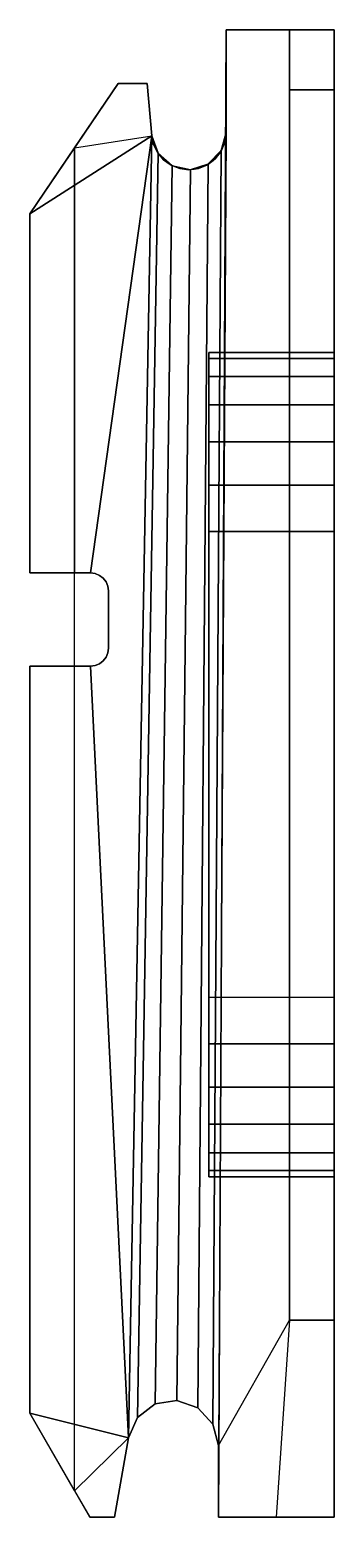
# Model space of a CAD drawing. Header units: millimetres. Extents: x -8.5 to 0, y -21 to 20.5.
import ezdxf

# ---------------------------------------------------------------- set-up
doc = ezdxf.new("R2010")
doc.units = ezdxf.units.MM
doc.layers.add('ACESSORIOS', color=1, linetype='Continuous')

msp = doc.modelspace()

# ---------------------------------------------------------------- linework, layer by layer
at = {"layer": 'ACESSORIOS'}
for p, q in [((-5.746, -18.78, 5.5), (-5.096, 17.544, 5.5)), ((-5.746, -18.78, -2.75), (-5.096, 17.544, -2.75))]:
    msp.add_line(p, q, dxfattribs=at)
msp.add_arc((-4.06, 17.644, 5.5), 1.04, 185.5163, 359.4837, dxfattribs=at)
for points in [[(0, 20.5, 2.75), (-3.02, 20.5, 2.75), (-3.235, -21, 2.75), (0, -21, 2.75)], [(0, 20.5, -2.75), (-3.02, 20.5, -2.75), (-3.235, -21, -2.75), (0, -21, -2.75)], [(-1.25, 20.5, 5.5), (-3.02, 20.5, 5.5), (-3.235, -19, 5.5), (-1.25, -15.5, 5.5)], [(0, -21, -5.5), (-3.235, -21, -5.5), (-3.02, 20.5, -5.5), (0, 20.5, -5.5)], [(0, -21, -2.75), (-3.235, -21, -2.75), (-3.02, 20.5, -2.75), (0, 20.5, -2.75)], [(-3.02, 20.5, 5.5), (-3.235, -21, 5.5), (0, -21, 5.5), (0, 20.5, 5.5)], [(0, 20.5, -2.75), (0, 20.5, -5.5), (-3.02, 20.5, -5.5), (-3.02, 20.5, -2.75)], [(-3.02, 20.5, 5.5), (-3.02, 20.5, 2.75), (-3.02, 17.635, 2.75), (-3.02, 17.635, 5.5)], [(0, 20.5, 2.75), (-3.02, 20.5, 2.75), (-3.02, 20.5, 5.5), (0, 20.5, 5.5)], [(-3.02, 20.5, -2.75), (-3.02, 20.5, -5.5), (-3.02, 17.635, -5.5), (-3.02, 17.635, -2.75)], [(-1.25, 18.828, -8), (0, 18.828, -8), (0, 20.5, -6.328), (-1.25, 20.5, -6.328)], [(0, 20.5, -6.328), (-1.25, 20.5, -6.328), (-1.25, 20.5, -5.5), (0, 20.5, -5.5)], [(0, 20.5, 6.328), (0, 20.5, 5.5), (-1.25, 20.5, 5.5), (-1.25, 20.5, 6.328)], [(0, 20.5, 6.328), (0, 18.828, 8), (-1.25, 18.828, 8), (-1.25, 20.5, 6.328)], [(-1.25, 20.5, 5.5), (-1.25, 20.5, 6.328), (-1.25, 18.828, 8), (-1.25, 18.828, 5.5)], [(0, 20.5, -6.328), (0, 18.828, -8), (-1.25, 18.828, -8), (-1.25, 20.5, -6.328)], [(0, 20.5, -5.5), (0, 20.5, -6.328), (-1.25, 20.5, -6.328), (-1.25, 20.5, -5.5)], [(0, 20.5, -5.5), (0, 20.5, -6.328), (0, 18.828, -8), (0, 18.828, -5.5)], [(0, -21, -2.75), (0, -21, -5.5), (0, 20.5, -5.5), (0, 20.5, -2.75)], [(0, 20.5, 5.5), (0, 20.5, 6.328), (0, 18.828, 8), (0, 18.828, 5.5)], [(0, -21, 2.75), (0, -21, 5.5), (0, 20.5, 5.5), (0, 20.5, 2.75)], [(-6.03, 19, 5.5), (-6.03, 19, 2.75), (-7.25, 17.202, 2.75), (-8.5, 15.361, 5.5)], [(-8.5, 15.361, -5.5), (-7.25, 17.202, -2.75), (-6.03, 19, -2.75), (-6.03, 19, -5.5)], [(-6.03, 19, 5.5), (-6.03, 19, 2.75), (-7.25, 17.202, 2.75), (-8.5, 15.361, 5.5)], [(-5.223, 19, 5.5), (-6.03, 19, 5.5), (-8.5, 15.361, 5.5), (-5.096, 17.544, 5.5)], [(-5.223, 19, -5.5), (-6.03, 19, -5.5), (-8.5, 15.361, -5.5), (-5.096, 17.544, -5.5)], [(-5.223, 19, 2.75), (-6.03, 19, 2.75), (-7.25, 17.202, 2.75), (-5.096, 17.544, 2.75)], [(-5.096, 17.544, -2.75), (-5.223, 19, -2.75), (-6.03, 19, -2.75), (-7.25, 17.202, -2.75)], [(-6.03, 19, -2.75), (-6.03, 19, -5.5), (-5.223, 19, -5.5), (-5.223, 19, -2.75)], [(-5.223, 19, 5.5), (-6.03, 19, 5.5), (-6.03, 19, 2.75), (-5.223, 19, 2.75)], [(-5.223, 19, 5.5), (-5.223, 19, 2.75), (-6.03, 19, 2.75), (-6.03, 19, 5.5)], [(-5.223, 19, 2.75), (-5.096, 17.544, 2.75), (-5.096, 17.544, 5.5), (-5.223, 19, 5.5)], [(-5.223, 19, -5.5), (-5.096, 17.544, -5.5), (-5.096, 17.544, -2.75), (-5.223, 19, -2.75)], [(-5.223, 19, 2.75), (-5.096, 17.544, 2.75), (-5.096, 17.544, 5.5), (-5.223, 19, 5.5)], [(-1.25, 11.5, -8), (0, 11.5, -8), (0, 18.828, -8), (-1.25, 18.828, -8)], [(-1.25, 18.828, 8), (0, 18.828, 8), (0, 11.5, 8), (-1.25, 11.5, 8)], [(-1.25, 18.828, 5.5), (-1.25, 18.828, 8), (-1.25, 11.5, 8), (-1.25, 11.5, 5.5)], [(0, 18.828, -8), (-1.25, 18.828, -8), (-1.25, 11.5, -8), (0, 11.5, -8)], [(0, 11.5, -8), (0, 18.828, -8), (0, 18.828, -5.5), (0, 12.815, -5.5)], [(0, 18.828, 5.5), (0, 18.828, 8), (0, -15.5, 7), (0, -15.5, 5.5)], [(-5.096, 17.544, 5.5), (-8.5, 15.361, 5.5), (-8.5, 5.345, 5.5), (-6.8, 5.345, 5.5)], [(-8.5, 15.361, -5.5), (-5.096, 17.544, -5.5), (-6.8, 5.345, -5.5), (-8.5, 5.345, -5.5)], [(-5.096, 17.544, -2.75), (-5.746, -18.78, -2.75), (-7.25, -20.261, -2.75), (-7.25, 17.202, -2.75)], [(-7.25, 17.202, 2.75), (-8.5, 15.361, 5.5), (-8.5, 15.361, -5.5), (-7.25, 17.202, -2.75)], [(-7.25, 5.345, -2.75), (-7.25, 5.345, 2.75), (-7.25, 17.202, 2.75), (-7.25, 17.202, -2.75)], [(-8.5, 15.361, 5.5), (-8.5, 5.345, 5.5), (-8.5, 5.345, -5.5), (-8.5, 15.361, -5.5)], [(0, 12.815, -5.5), (0, -15.5, -5.5), (0, -15.5, -7), (0, 11.5, -8)], [(-3.5, 11.5, -21.5), (0, 11.5, -21.5), (0, 11.5, -8), (-3.5, 11.5, -8)], [(-3.5, 11.5, -7), (-3.5, 11.5, -8), (-1.25, 11.5, -8), (-1.25, 11.5, -7)], [(-3.5, 11.5, 21.5), (0, 11.5, 21.5), (0, 11.5, 8), (-3.5, 11.5, 8)], [(-1.25, 11.5, 8), (-1.25, 11.5, 7), (-3.5, 11.5, 7), (-3.5, 11.5, 8)], [(-3.5, 11.5, 7), (-3.5, -11.5, 7), (-3.5, -11.5, 21.5), (-3.5, 11.5, 21.5)], [(-1.25, -11.5, -7), (-3.5, -11.5, -7), (-3.5, 11.5, -7), (-1.25, 11.5, -7)], [(-3.5, 11.5, -7), (-3.5, 11.5, -21.5), (-3.5, -11.5, -21.5), (-3.5, -11.5, -7)], [(-1.25, 11.5, 7), (-3.5, 11.5, 7), (-3.5, -11.5, 7), (-1.25, -11.5, 7)], [(-1.25, 11.5, 7), (-1.25, 11.5, 5.5), (-1.25, -15.5, 5.5), (-1.25, -15.5, 7)], [(-1.25, -15.5, -5.5), (-1.25, -15.5, -7), (-1.25, 11.5, -7), (-1.25, 11.5, -5.5)], [(0, 11.5, -21.5), (0, -11.5, -21.5), (0, -11.5, -7), (0, 11.5, -8)], [(0, -11.5, 21.5), (0, 11.5, 21.5), (0, 11.5, 8), (0, -11.5, 7)], [(-3.5, 6.5, 26.5), (0, 6.5, 26.5), (0, -6.5, 26.5), (-3.5, -6.5, 26.5)], [(-3.5, 6.5, -26.5), (0, 6.5, -26.5), (0, -6.5, -26.5), (-3.5, -6.5, -26.5)], [(-8.5, 5.345, 5.5), (-6.8, 5.345, 5.5), (-6.8, 5.345, 2.75), (-8.5, 5.345, 2.75)], [(-8.5, 5.345, -2.75), (-6.8, 5.345, -2.75), (-6.8, 5.345, -5.5), (-8.5, 5.345, -5.5)], [(-7.25, 5.345, -2.75), (-8.5, 5.345, -2.75), (-8.5, 5.345, 2.75), (-7.25, 5.345, 2.75)], [(-6.3, 4.845, 2.75), (-6.3, 3.245, 2.75), (-6.3, 3.245, 5.5), (-6.3, 4.845, 5.5)], [(-6.3, 4.845, -5.5), (-6.3, 3.245, -5.5), (-6.3, 3.245, -2.75), (-6.3, 4.845, -2.75)], [(-8.5, 2.745, -5.5), (-8.5, 2.745, 5.5), (-8.5, -18.096, 5.5), (-8.5, -18.096, -5.5)], [(-8.5, 2.745, 5.5), (-6.8, 2.745, 5.5), (-6.8, 2.745, 2.75), (-8.5, 2.745, 2.75)], [(-8.5, 2.745, -2.75), (-6.8, 2.745, -2.75), (-6.8, 2.745, -5.5), (-8.5, 2.745, -5.5)], [(-7.25, 2.745, 2.75), (-7.25, 2.745, -2.75), (-8.5, 2.745, -2.75), (-8.5, 2.745, 2.75)], [(-5.746, -18.78, 5.5), (-8.5, -18.096, 5.5), (-8.5, 2.745, 5.5), (-6.8, 2.745, 5.5)], [(-6.8, 2.745, -5.5), (-8.5, 2.745, -5.5), (-8.5, -18.096, -5.5), (-5.746, -18.78, -5.5)], [(-3.5, -11.5, 21.5), (0, -11.5, 21.5), (0, -11.5, 7), (-3.5, -11.5, 7)], [(0, -11.5, -21.5), (-3.5, -11.5, -21.5), (-3.5, -11.5, -7), (0, -11.5, -7)], [(-1.25, -11.5, 7), (0, -11.5, 7), (0, -15.5, 7), (-1.25, -15.5, 7)], [(0, -15.5, -7), (-1.25, -15.5, -7), (-1.25, -11.5, -7), (0, -11.5, -7)], [(-1.25, -15.5, 5.5), (-1.618, -21, 5.5), (-3.235, -21, 5.5), (-3.235, -19, 5.5)], [(-1.25, -15.5, 5.5), (-1.618, -21, 5.5), (0, -21, 5.5), (0, -15.5, 5.5)], [(-1.25, -15.5, 7), (-1.25, -15.5, 5.5), (0, -15.5, 5.5), (0, -15.5, 7)], [(0, -15.5, -7), (-1.25, -15.5, -7), (-1.25, -15.5, -5.5), (0, -15.5, -5.5)], [(-8.5, -18.096, -5.5), (-6.823, -21, -5.5), (-6.823, -21, -2.75), (-8.5, -18.096, -2.75)], [(-8.5, -18.096, 5.5), (-6.823, -21, 5.5), (-6.823, -21, 2.75), (-8.5, -18.096, 2.75)], [(-8.5, -18.096, 2.75), (-7.25, -20.261, 2.75), (-7.25, -20.261, -2.75), (-8.5, -18.096, -2.75)], [(-5.746, -18.78, 5.5), (-6.137, -21, 5.5), (-6.823, -21, 5.5), (-8.5, -18.096, 5.5)], [(-5.746, -18.78, -5.5), (-6.137, -21, -5.5), (-6.823, -21, -5.5), (-8.5, -18.096, -5.5)], [(-7.25, -20.261, -2.75), (-6.823, -21, -2.75), (-6.137, -21, -2.75), (-5.746, -18.78, -2.75)], [(-6.137, -21, -2.75), (-6.137, -21, -5.5), (-5.746, -18.78, -5.5), (-5.746, -18.78, -2.75)], [(-5.746, -18.78, 5.5), (-5.746, -18.78, 2.75), (-6.137, -21, 2.75), (-6.137, -21, 5.5)], [(-3.235, -21, -2.75), (-3.235, -21, -5.5), (-3.235, -19, -5.5), (-3.235, -19, -2.75)], [(-3.235, -19, 2.75), (-3.235, -19, 5.5), (-3.235, -21, 5.5), (-3.235, -21, 2.75)], [(-3.235, -19, -2.75), (-3.235, -19, -5.5), (-3.235, -21, -5.5), (-3.235, -21, -2.75)], [(-6.137, -21, -5.5), (-6.823, -21, -5.5), (-6.823, -21, -2.75), (-6.137, -21, -2.75)], [(-6.137, -21, 2.75), (-6.137, -21, 5.5), (-6.823, -21, 5.5), (-6.823, -21, 2.75)], [(-3.235, -21, -2.75), (-3.235, -21, -5.5), (0, -21, -5.5), (0, -21, -2.75)], [(-3.235, -21, -2.75), (-3.235, -21, -5.5), (0, -21, -5.5), (0, -21, -2.75)], [(-3.235, -21, 5.5), (-3.235, -21, 2.75), (0, -21, 2.75), (0, -21, 5.5)]]:
    msp.add_3dface(points, dxfattribs=at)

# ---------------------------------------------------------------- meshes
mesh = msp.add_polymesh((2, 7), dxfattribs=at)
for k, corner in enumerate([(-5.096, 17.544, 5.5), (-4.918, 17.055, 5.5), (-4.525, 16.713, 5.5), (-4.015, 16.605, 5.5), (-3.517, 16.757, 5.5), (-3.155, 17.132, 5.5), (-3.02, 17.635, 5.5), (-5.746, -18.78, 5.5), (-5.492, -18.215, 5.5), (-5.001, -17.838, 5.5), (-4.39, -17.74, 5.5), (-3.805, -17.943, 5.5), (-3.387, -18.4, 5.5), (-3.235, -19, 5.5)]):
    mesh.set_mesh_vertex(divmod(k, 7), corner)
mesh = msp.add_polymesh((2, 7), dxfattribs=at)
for k, corner in enumerate([(-5.096, 17.544, 2.75), (-4.918, 17.055, 2.75), (-4.525, 16.713, 2.75), (-4.015, 16.605, 2.75), (-3.517, 16.757, 2.75), (-3.155, 17.132, 2.75), (-3.02, 17.635, 2.75), (-5.746, -18.78, 2.75), (-5.492, -18.215, 2.75), (-5.001, -17.838, 2.75), (-4.39, -17.74, 2.75), (-3.805, -17.943, 2.75), (-3.387, -18.4, 2.75), (-3.235, -19, 2.75)]):
    mesh.set_mesh_vertex(divmod(k, 7), corner)
mesh = msp.add_polymesh((2, 7), dxfattribs=at)
for k, corner in enumerate([(-5.096, 17.544, -5.5), (-4.918, 17.055, -5.5), (-4.525, 16.713, -5.5), (-4.015, 16.605, -5.5), (-3.517, 16.757, -5.5), (-3.155, 17.132, -5.5), (-3.02, 17.635, -5.5), (-5.746, -18.78, -5.5), (-5.492, -18.215, -5.5), (-5.001, -17.838, -5.5), (-4.39, -17.74, -5.5), (-3.805, -17.943, -5.5), (-3.387, -18.4, -5.5), (-3.235, -19, -5.5)]):
    mesh.set_mesh_vertex(divmod(k, 7), corner)
mesh = msp.add_polymesh((2, 7), dxfattribs=at)
for k, corner in enumerate([(-5.096, 17.544, -2.75), (-4.918, 17.055, -2.75), (-4.525, 16.713, -2.75), (-4.015, 16.605, -2.75), (-3.517, 16.757, -2.75), (-3.155, 17.132, -2.75), (-3.02, 17.635, -2.75), (-5.746, -18.78, -2.75), (-5.492, -18.215, -2.75), (-5.001, -17.838, -2.75), (-4.39, -17.74, -2.75), (-3.805, -17.943, -2.75), (-3.387, -18.4, -2.75), (-3.235, -19, -2.75)]):
    mesh.set_mesh_vertex(divmod(k, 7), corner)
mesh = msp.add_polymesh((2, 7), dxfattribs=at)
for k, corner in enumerate([(-5.096, 17.544, 2.75), (-5.042, 17.294, 2.75), (-4.929, 17.064, 2.75), (-4.763, 16.868, 2.75), (-4.554, 16.72, 2.75), (-4.315, 16.627, 2.75), (-4.06, 16.595, 2.75), (-5.096, 17.544, 5.5), (-5.042, 17.294, 5.5), (-4.929, 17.064, 5.5), (-4.763, 16.868, 5.5), (-4.554, 16.72, 5.5), (-4.315, 16.627, 5.5), (-4.06, 16.595, 5.5)]):
    mesh.set_mesh_vertex(divmod(k, 7), corner)
mesh = msp.add_polymesh((2, 7), dxfattribs=at)
for k, corner in enumerate([(-5.096, 17.544, -5.5), (-5.042, 17.294, -5.5), (-4.929, 17.064, -5.5), (-4.763, 16.868, -5.5), (-4.554, 16.72, -5.5), (-4.315, 16.627, -5.5), (-4.06, 16.595, -5.5), (-5.096, 17.544, -2.75), (-5.042, 17.294, -2.75), (-4.929, 17.064, -2.75), (-4.763, 16.868, -2.75), (-4.554, 16.72, -2.75), (-4.315, 16.627, -2.75), (-4.06, 16.595, -2.75)]):
    mesh.set_mesh_vertex(divmod(k, 7), corner)
mesh = msp.add_polymesh((2, 7), dxfattribs=at)
for k, corner in enumerate([(-3.02, 17.635, 2.75), (-3.055, 17.366, 2.75), (-3.159, 17.115, 2.75), (-3.325, 16.9, 2.75), (-3.54, 16.734, 2.75), (-3.791, 16.63, 2.75), (-4.06, 16.595, 2.75), (-3.02, 17.635, 5.5), (-3.055, 17.366, 5.5), (-3.159, 17.115, 5.5), (-3.325, 16.9, 5.5), (-3.54, 16.734, 5.5), (-3.791, 16.63, 5.5), (-4.06, 16.595, 5.5)]):
    mesh.set_mesh_vertex(divmod(k, 7), corner)
mesh = msp.add_polymesh((2, 7), dxfattribs=at)
for k, corner in enumerate([(-3.02, 17.635, -5.5), (-3.055, 17.366, -5.5), (-3.159, 17.115, -5.5), (-3.325, 16.9, -5.5), (-3.54, 16.734, -5.5), (-3.791, 16.63, -5.5), (-4.06, 16.595, -5.5), (-3.02, 17.635, -2.75), (-3.055, 17.366, -2.75), (-3.159, 17.115, -2.75), (-3.325, 16.9, -2.75), (-3.54, 16.734, -2.75), (-3.791, 16.63, -2.75), (-4.06, 16.595, -2.75)]):
    mesh.set_mesh_vertex(divmod(k, 7), corner)
mesh = msp.add_polymesh((2, 7), dxfattribs=at)
for k, corner in enumerate([(-3.5, 6.5, 26.5), (-3.5, 7.794, 26.33), (-3.5, 9, 25.83), (-3.5, 10.036, 25.036), (-3.5, 10.83, 24), (-3.5, 11.33, 22.794), (-3.5, 11.5, 21.5), (0, 6.5, 26.5), (0, 7.794, 26.33), (0, 9, 25.83), (0, 10.036, 25.036), (0, 10.83, 24), (0, 11.33, 22.794), (0, 11.5, 21.5)]):
    mesh.set_mesh_vertex(divmod(k, 7), corner)
mesh = msp.add_polymesh((2, 7), dxfattribs=at)
for k, corner in enumerate([(-3.5, 11.5, 21.5), (-3.5, 11.33, 22.794), (-3.5, 10.83, 24), (-3.5, 10.036, 25.036), (-3.5, 9, 25.83), (-3.5, 7.794, 26.33), (-3.5, 6.5, 26.5), (-3.5, -11.5, 21.5), (-3.5, -11.33, 22.794), (-3.5, -10.83, 24), (-3.5, -10.036, 25.036), (-3.5, -9, 25.83), (-3.5, -7.794, 26.33), (-3.5, -6.5, 26.5)]):
    mesh.set_mesh_vertex(divmod(k, 7), corner)
mesh = msp.add_polymesh((2, 7), dxfattribs=at)
for k, corner in enumerate([(-3.5, 6.5, -26.5), (-3.5, 7.794, -26.33), (-3.5, 9, -25.83), (-3.5, 10.036, -25.036), (-3.5, 10.83, -24), (-3.5, 11.33, -22.794), (-3.5, 11.5, -21.5), (0, 6.5, -26.5), (0, 7.794, -26.33), (0, 9, -25.83), (0, 10.036, -25.036), (0, 10.83, -24), (0, 11.33, -22.794), (0, 11.5, -21.5)]):
    mesh.set_mesh_vertex(divmod(k, 7), corner)
mesh = msp.add_polymesh((2, 7), dxfattribs=at)
for k, corner in enumerate([(-3.5, 11.5, -21.5), (-3.5, 11.33, -22.794), (-3.5, 10.83, -24), (-3.5, 10.036, -25.036), (-3.5, 9, -25.83), (-3.5, 7.794, -26.33), (-3.5, 6.5, -26.5), (-3.5, -11.5, -21.5), (-3.5, -11.33, -22.794), (-3.5, -10.83, -24), (-3.5, -10.036, -25.036), (-3.5, -9, -25.83), (-3.5, -7.794, -26.33), (-3.5, -6.5, -26.5)]):
    mesh.set_mesh_vertex(divmod(k, 7), corner)
mesh = msp.add_polymesh((2, 7), dxfattribs=at)
for k, corner in enumerate([(0, 11.5, 21.5), (0, 11.33, 22.794), (0, 10.83, 24), (0, 10.036, 25.036), (0, 9, 25.83), (0, 7.794, 26.33), (0, 6.5, 26.5), (0, -11.5, 21.5), (0, -11.33, 22.794), (0, -10.83, 24), (0, -10.036, 25.036), (0, -9, 25.83), (0, -7.794, 26.33), (0, -6.5, 26.5)]):
    mesh.set_mesh_vertex(divmod(k, 7), corner)
mesh = msp.add_polymesh((2, 7), dxfattribs=at)
for k, corner in enumerate([(0, -11.5, -21.5), (0, -11.33, -22.794), (0, -10.83, -24), (0, -10.036, -25.036), (0, -9, -25.83), (0, -7.794, -26.33), (0, -6.5, -26.5), (0, 11.5, -21.5), (0, 11.33, -22.794), (0, 10.83, -24), (0, 10.036, -25.036), (0, 9, -25.83), (0, 7.794, -26.33), (0, 6.5, -26.5)]):
    mesh.set_mesh_vertex(divmod(k, 7), corner)
mesh = msp.add_polymesh((2, 7), dxfattribs=at)
for k, corner in enumerate([(-6.8, 5.345, 2.75), (-6.671, 5.328, 2.75), (-6.55, 5.278, 2.75), (-6.446, 5.199, 2.75), (-6.367, 5.095, 2.75), (-6.317, 4.974, 2.75), (-6.3, 4.845, 2.75), (-6.8, 5.345, 5.5), (-6.671, 5.328, 5.5), (-6.55, 5.278, 5.5), (-6.446, 5.199, 5.5), (-6.367, 5.095, 5.5), (-6.317, 4.974, 5.5), (-6.3, 4.845, 5.5)]):
    mesh.set_mesh_vertex(divmod(k, 7), corner)
mesh = msp.add_polymesh((2, 7), dxfattribs=at)
for k, corner in enumerate([(-6.8, 5.345, -5.5), (-6.671, 5.328, -5.5), (-6.55, 5.278, -5.5), (-6.446, 5.199, -5.5), (-6.367, 5.095, -5.5), (-6.317, 4.974, -5.5), (-6.3, 4.845, -5.5), (-6.8, 5.345, -2.75), (-6.671, 5.328, -2.75), (-6.55, 5.278, -2.75), (-6.446, 5.199, -2.75), (-6.367, 5.095, -2.75), (-6.317, 4.974, -2.75), (-6.3, 4.845, -2.75)]):
    mesh.set_mesh_vertex(divmod(k, 7), corner)
mesh = msp.add_polymesh((2, 7), dxfattribs=at)
for k, corner in enumerate([(-6.8, 2.745, 2.75), (-6.671, 2.762, 2.75), (-6.55, 2.812, 2.75), (-6.446, 2.891, 2.75), (-6.367, 2.995, 2.75), (-6.317, 3.116, 2.75), (-6.3, 3.245, 2.75), (-6.8, 2.745, 5.5), (-6.671, 2.762, 5.5), (-6.55, 2.812, 5.5), (-6.446, 2.891, 5.5), (-6.367, 2.995, 5.5), (-6.317, 3.116, 5.5), (-6.3, 3.245, 5.5)]):
    mesh.set_mesh_vertex(divmod(k, 7), corner)
mesh = msp.add_polymesh((2, 7), dxfattribs=at)
for k, corner in enumerate([(-6.8, 2.745, -5.5), (-6.671, 2.762, -5.5), (-6.55, 2.812, -5.5), (-6.446, 2.891, -5.5), (-6.367, 2.995, -5.5), (-6.317, 3.116, -5.5), (-6.3, 3.245, -5.5), (-6.8, 2.745, -2.75), (-6.671, 2.762, -2.75), (-6.55, 2.812, -2.75), (-6.446, 2.891, -2.75), (-6.367, 2.995, -2.75), (-6.317, 3.116, -2.75), (-6.3, 3.245, -2.75)]):
    mesh.set_mesh_vertex(divmod(k, 7), corner)
mesh = msp.add_polymesh((2, 7), dxfattribs=at)
for k, corner in enumerate([(-3.5, -6.5, 26.5), (-3.5, -7.794, 26.33), (-3.5, -9, 25.83), (-3.5, -10.036, 25.036), (-3.5, -10.83, 24), (-3.5, -11.33, 22.794), (-3.5, -11.5, 21.5), (0, -6.5, 26.5), (0, -7.794, 26.33), (0, -9, 25.83), (0, -10.036, 25.036), (0, -10.83, 24), (0, -11.33, 22.794), (0, -11.5, 21.5)]):
    mesh.set_mesh_vertex(divmod(k, 7), corner)
mesh = msp.add_polymesh((2, 7), dxfattribs=at)
for k, corner in enumerate([(-3.5, -6.5, -26.5), (-3.5, -7.794, -26.33), (-3.5, -9, -25.83), (-3.5, -10.036, -25.036), (-3.5, -10.83, -24), (-3.5, -11.33, -22.794), (-3.5, -11.5, -21.5), (0, -6.5, -26.5), (0, -7.794, -26.33), (0, -9, -25.83), (0, -10.036, -25.036), (0, -10.83, -24), (0, -11.33, -22.794), (0, -11.5, -21.5)]):
    mesh.set_mesh_vertex(divmod(k, 7), corner)
mesh = msp.add_polymesh((2, 7), dxfattribs=at)
for k, corner in enumerate([(-5.746, -18.78, 5.5), (-5.492, -18.215, 5.5), (-5.001, -17.838, 5.5), (-4.39, -17.74, 5.5), (-3.805, -17.943, 5.5), (-3.387, -18.4, 5.5), (-3.235, -19, 5.5), (-5.746, -18.78, 2.75), (-5.492, -18.215, 2.75), (-5.001, -17.838, 2.75), (-4.39, -17.74, 2.75), (-3.805, -17.943, 2.75), (-3.387, -18.4, 2.75), (-3.235, -19, 2.75)]):
    mesh.set_mesh_vertex(divmod(k, 7), corner)
mesh = msp.add_polymesh((2, 7), dxfattribs=at)
for k, corner in enumerate([(-5.746, -18.78, -2.75), (-5.492, -18.215, -2.75), (-5.001, -17.838, -2.75), (-4.39, -17.74, -2.75), (-3.805, -17.943, -2.75), (-3.387, -18.4, -2.75), (-3.235, -19, -2.75), (-5.746, -18.78, -5.5), (-5.492, -18.215, -5.5), (-5.001, -17.838, -5.5), (-4.39, -17.74, -5.5), (-3.805, -17.943, -5.5), (-3.387, -18.4, -5.5), (-3.235, -19, -5.5)]):
    mesh.set_mesh_vertex(divmod(k, 7), corner)

doc.saveas('drawing.dxf')
